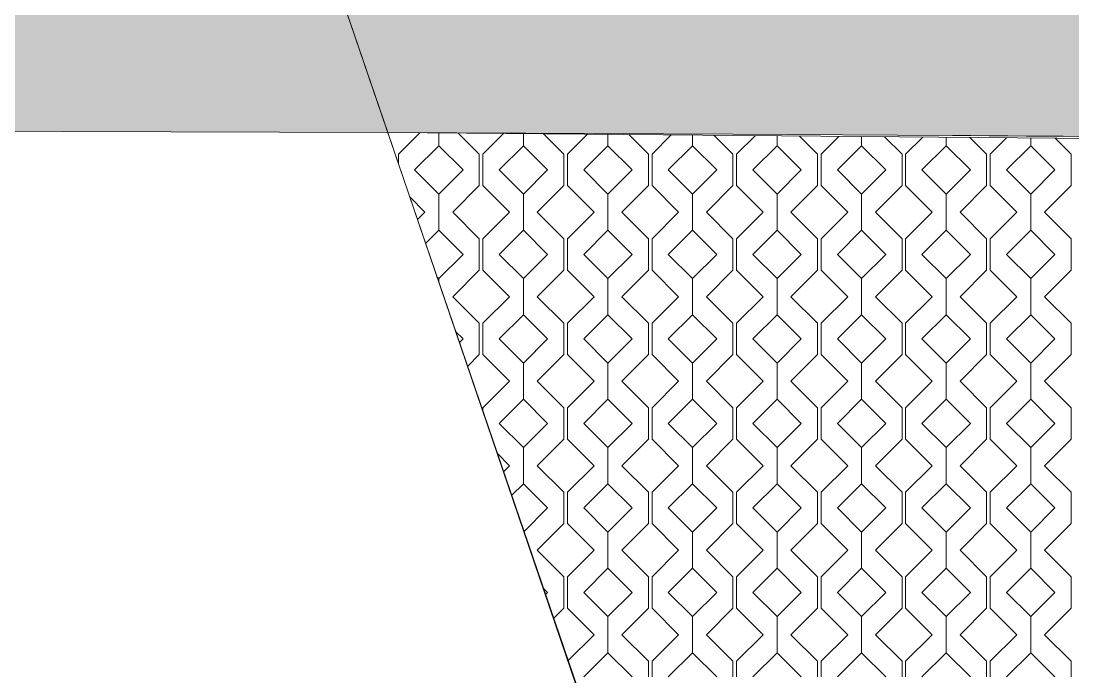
# Model space of a CAD drawing. Header units: millimetres. Extents: x -20794 to 71174, y -103753 to 30644.
# Drawn here: x -12647 to -8500, y 17333 to 19920 of the extents above; entities that cross this region are included whole.
import ezdxf

# ---------------------------------------------------------------- set-up
doc = ezdxf.new("R2010")
doc.units = ezdxf.units.MM
doc.header["$MEASUREMENT"] = 0
doc.layers.add('Местность - Рельеф', color=7, linetype='Continuous')
doc.layers.add('Местность - Рельеф_Ном._пера__1', color=7, linetype='Continuous', lineweight=13)
doc.layers.add('Местность - Рельеф_Ном._пера__101', color=252, linetype='Continuous', lineweight=5)
doc.layers.add('Местность - Рельеф_Ном._пера__102', color=7, linetype='Continuous', lineweight=5, true_color=0xcccccc)

# ---------------------------------------------------------------- blocks, each defined once
blk = doc.blocks.new('*X1')
at = {"layer": 'Местность - Рельеф_Ном._пера__102', "color": 254, "linetype": 'Continuous', "lineweight": 5, "true_color": 0xcccccc}
for p, q in [((-11159.558, 19395.0585), (-11075.078077, 19479.538825)), ((-10999.989, 19428.7436), (-10999.989, 19478.893529)), ((-10999.988835, 19478.893528), (-10999.988835, 19428.7436)), ((-10923.59823, 19478.237047), (-10840.42, 19395.0585)), ((-10826.225, 19395.0585), (-10744.585233, 19476.698656)), ((-10666.656, 19428.7436), (-10666.656, 19476.028953)), ((-10666.655835, 19476.028951), (-10666.655835, 19428.7436)), ((-10587.375833, 19475.34764), (-10507.087, 19395.0585)), ((-10492.892, 19395.0585), (-10414.092389, 19473.858487)), ((-10333.323, 19428.7436), (-10333.323, 19473.164376)), ((-10333.322835, 19473.164374), (-10333.322835, 19428.7436)), ((-10251.153437, 19472.458232), (-10173.754, 19395.0585)), ((-10159.559, 19395.0585), (-10083.599544, 19471.018318)), ((-9999.99, 19428.7436), (-9999.99, 19470.299799)), ((-9999.989835, 19470.299798), (-9999.989835, 19428.7436)), ((-9914.931041, 19469.568825), (-9840.421, 19395.0585)), ((-9826.226, 19395.0585), (-9753.1067, 19468.178149)), ((-9666.657, 19428.7436), (-9666.657, 19467.435222)), ((-9666.656835, 19467.435221), (-9666.656835, 19428.7436)), ((-9578.708644, 19466.679417), (-9507.088, 19395.0585)), ((-9492.893, 19395.0585), (-9422.613856, 19465.337979)), ((-9333.324, 19428.7436), (-9333.324, 19464.570646)), ((-9333.323835, 19464.570644), (-9333.323835, 19428.7436)), ((-9242.486248, 19463.79001), (-9173.755, 19395.0585)), ((-9159.56, 19395.0585), (-9092.121011, 19462.49781)), ((-8999.991, 19428.7436), (-8999.991, 19461.706069)), ((-8999.990835, 19461.706067), (-8999.990835, 19428.7436)), ((-8906.263851, 19460.900602), (-8840.422, 19395.0585)), ((-8826.227, 19395.0585), (-8761.628167, 19459.657641)), ((-8666.658, 19428.7436), (-8666.658, 19458.841492)), ((-8666.657835, 19458.841491), (-8666.657835, 19428.7436)), ((-8570.041455, 19458.011195), (-8507.089, 19395.0585)), ((-11095.418, 19333.314165), (-10999.989, 19428.7438)), ((-10999.988835, 19428.7436), (-10904.5592, 19333.314)), ((-10762.085, 19333.314165), (-10666.656, 19428.7438)), ((-10666.655835, 19428.7436), (-10571.2262, 19333.314)), ((-10428.752, 19333.314165), (-10333.323, 19428.7438)), ((-10333.322835, 19428.7436), (-10237.8932, 19333.314)), ((-10095.419, 19333.314165), (-9999.99, 19428.7438)), ((-9999.989835, 19428.7436), (-9904.5602, 19333.314)), ((-9762.086, 19333.314165), (-9666.657, 19428.7438)), ((-9666.656835, 19428.7436), (-9571.2272, 19333.314)), ((-9428.753, 19333.314165), (-9333.324, 19428.7438)), ((-9333.323835, 19428.7436), (-9237.8942, 19333.314)), ((-9095.42, 19333.314165), (-8999.991, 19428.7438)), ((-8999.990835, 19428.7436), (-8904.5612, 19333.314)), ((-8762.087, 19333.314165), (-8666.658, 19428.7438)), ((-8666.657835, 19428.7436), (-8571.2282, 19333.314)), ((-11159.558, 19395.0585), (-11159.558, 19358.627101)), ((-10840.42, 19395.0585), (-10840.42, 19333.314)), ((-10826.225, 19395.0585), (-10826.225, 19333.314)), ((-10507.087, 19395.0585), (-10507.087, 19333.314)), ((-10492.892, 19395.0585), (-10492.892, 19333.314)), ((-10173.754, 19395.0585), (-10173.754, 19333.314)), ((-10159.559, 19395.0585), (-10159.559, 19333.314)), ((-9840.421, 19395.0585), (-9840.421, 19333.314)), ((-9826.226, 19395.0585), (-9826.226, 19333.314)), ((-9507.088, 19395.0585), (-9507.088, 19333.314)), ((-9492.893, 19395.0585), (-9492.893, 19333.314)), ((-9173.755, 19395.0585), (-9173.755, 19333.314)), ((-9159.56, 19395.0585), (-9159.56, 19333.314)), ((-8840.422, 19395.0585), (-8840.422, 19333.314)), ((-8826.227, 19395.0585), (-8826.227, 19333.314)), ((-8507.089, 19395.0585), (-8507.089, 19333.314)), ((-10999.989, 19237.885), (-11095.418, 19333.314)), ((-10904.5594, 19333.314), (-10999.989, 19237.885)), ((-10840.42, 19333.314), (-10840.42, 19271.57)), ((-10826.225, 19333.314), (-10826.225, 19271.57)), ((-10666.656, 19237.885), (-10762.085, 19333.314)), ((-10571.2264, 19333.314), (-10666.656, 19237.885)), ((-10507.087, 19333.314), (-10507.087, 19271.57)), ((-10492.892, 19333.314), (-10492.892, 19271.57)), ((-10333.323, 19237.885), (-10428.752, 19333.314)), ((-10237.8934, 19333.314), (-10333.323, 19237.885)), ((-10173.754, 19333.314), (-10173.754, 19271.57)), ((-10159.559, 19333.314), (-10159.559, 19271.57)), ((-9999.99, 19237.885), (-10095.419, 19333.314)), ((-9904.5604, 19333.314), (-9999.99, 19237.885)), ((-9840.421, 19333.314), (-9840.421, 19271.57)), ((-9826.226, 19333.314), (-9826.226, 19271.57)), ((-9666.657, 19237.885), (-9762.086, 19333.314)), ((-9571.2274, 19333.314), (-9666.657, 19237.885)), ((-9507.088, 19333.314), (-9507.088, 19271.57)), ((-9492.893, 19333.314), (-9492.893, 19271.57)), ((-9333.324, 19237.885), (-9428.753, 19333.314)), ((-9237.8944, 19333.314), (-9333.324, 19237.885)), ((-9173.755, 19333.314), (-9173.755, 19271.57)), ((-9159.56, 19333.314), (-9159.56, 19271.57)), ((-8999.991, 19237.885), (-9095.42, 19333.314)), ((-8904.5614, 19333.314), (-8999.991, 19237.885)), ((-8840.422, 19333.314), (-8840.422, 19271.57)), ((-8826.227, 19333.314), (-8826.227, 19271.57)), ((-8666.658, 19237.885), (-8762.087, 19333.314)), ((-8571.2284, 19333.314), (-8666.658, 19237.885)), ((-8507.089, 19333.314), (-8507.089, 19271.57)), ((-10840.42, 19271.57), (-10945.3421, 19166.648)), ((-10721.303, 19166.648), (-10826.225, 19271.57)), ((-10507.087, 19271.57), (-10612.0091, 19166.648)), ((-10387.97, 19166.648), (-10492.892, 19271.57)), ((-10173.754, 19271.57), (-10278.6761, 19166.648)), ((-10054.637, 19166.648), (-10159.559, 19271.57)), ((-9840.421, 19271.57), (-9945.3431, 19166.648)), ((-9721.304, 19166.648), (-9826.226, 19271.57)), ((-9507.088, 19271.57), (-9612.0101, 19166.648)), ((-9387.971, 19166.648), (-9492.893, 19271.57)), ((-9173.755, 19271.57), (-9278.6771, 19166.648)), ((-9054.638, 19166.648), (-9159.56, 19271.57)), ((-8840.422, 19271.57), (-8945.3441, 19166.648)), ((-8721.305, 19166.648), (-8826.227, 19271.57)), ((-8507.089, 19271.57), (-8612.0111, 19166.648)), ((-11054.636, 19166.648), (-11114.609287, 19226.621287)), ((-10999.989, 19095.4106), (-10999.989, 19237.885)), ((-10999.988835, 19237.885), (-10999.988835, 19095.4106)), ((-10666.656, 19095.4106), (-10666.656, 19237.885)), ((-10666.655835, 19237.885), (-10666.655835, 19095.4106)), ((-10333.323, 19095.4106), (-10333.323, 19237.885)), ((-10333.322835, 19237.885), (-10333.322835, 19095.4106)), ((-9999.99, 19095.4106), (-9999.99, 19237.885)), ((-9999.989835, 19237.885), (-9999.989835, 19095.4106)), ((-9666.657, 19095.4106), (-9666.657, 19237.885)), ((-9666.656835, 19237.885), (-9666.656835, 19095.4106)), ((-9333.324, 19095.4106), (-9333.324, 19237.885)), ((-9333.323835, 19237.885), (-9333.323835, 19095.4106)), ((-8999.991, 19095.4106), (-8999.991, 19237.885)), ((-8999.990835, 19237.885), (-8999.990835, 19095.4106)), ((-8666.658, 19095.4106), (-8666.658, 19237.885)), ((-8666.657835, 19237.885), (-8666.657835, 19095.4106)), ((-11084.141287, 19137.142572), (-11054.636, 19166.648)), ((-10945.3421, 19166.648), (-10840.42, 19061.7255)), ((-10826.225, 19061.7255), (-10721.303, 19166.648)), ((-10612.0091, 19166.648), (-10507.087, 19061.7255)), ((-10492.892, 19061.7255), (-10387.97, 19166.648)), ((-10278.6761, 19166.648), (-10173.754, 19061.7255)), ((-10159.559, 19061.7255), (-10054.637, 19166.648)), ((-9945.3431, 19166.648), (-9840.421, 19061.7255)), ((-9826.226, 19061.7255), (-9721.304, 19166.648)), ((-9612.0101, 19166.648), (-9507.088, 19061.7255)), ((-9492.893, 19061.7255), (-9387.971, 19166.648)), ((-9278.6771, 19166.648), (-9173.755, 19061.7255)), ((-9159.56, 19061.7255), (-9054.638, 19166.648)), ((-8945.3441, 19166.648), (-8840.422, 19061.7255)), ((-8826.227, 19061.7255), (-8721.305, 19166.648)), ((-8612.0111, 19166.648), (-8507.089, 19061.7255)), ((-11052.165038, 19043.234415), (-10999.989, 19095.4108)), ((-10999.988835, 19095.4106), (-10904.5592, 18999.981)), ((-10762.085, 18999.981165), (-10666.656, 19095.4108)), ((-10666.655835, 19095.4106), (-10571.2262, 18999.981)), ((-10428.752, 18999.981165), (-10333.323, 19095.4108)), ((-10333.322835, 19095.4106), (-10237.8932, 18999.981)), ((-10095.419, 18999.981165), (-9999.99, 19095.4108)), ((-9999.989835, 19095.4106), (-9904.5602, 18999.981)), ((-9762.086, 18999.981165), (-9666.657, 19095.4108)), ((-9666.656835, 19095.4106), (-9571.2272, 18999.981)), ((-9428.753, 18999.981165), (-9333.324, 19095.4108)), ((-9333.323835, 19095.4106), (-9237.8942, 18999.981)), ((-9095.42, 18999.981165), (-8999.991, 19095.4108)), ((-8999.990835, 19095.4106), (-8904.5612, 18999.981)), ((-8762.087, 18999.981165), (-8666.658, 19095.4108)), ((-8666.657835, 19095.4106), (-8571.2282, 18999.981)), ((-10840.42, 19061.7255), (-10840.42, 18999.981)), ((-10826.225, 19061.7255), (-10826.225, 18999.981)), ((-10507.087, 19061.7255), (-10507.087, 18999.981)), ((-10492.892, 19061.7255), (-10492.892, 18999.981)), ((-10173.754, 19061.7255), (-10173.754, 18999.981)), ((-10159.559, 19061.7255), (-10159.559, 18999.981)), ((-9840.421, 19061.7255), (-9840.421, 18999.981)), ((-9826.226, 19061.7255), (-9826.226, 18999.981)), ((-9507.088, 19061.7255), (-9507.088, 18999.981)), ((-9492.893, 19061.7255), (-9492.893, 18999.981)), ((-9173.755, 19061.7255), (-9173.755, 18999.981)), ((-9159.56, 19061.7255), (-9159.56, 18999.981)), ((-8840.422, 19061.7255), (-8840.422, 18999.981)), ((-8826.227, 19061.7255), (-8826.227, 18999.981)), ((-8507.089, 19061.7255), (-8507.089, 18999.981)), ((-10904.5594, 18999.981), (-10999.989, 18904.552)), ((-10840.42, 18999.981), (-10840.42, 18938.237)), ((-10826.225, 18999.981), (-10826.225, 18938.237)), ((-10666.656, 18904.552), (-10762.085, 18999.981)), ((-10571.2264, 18999.981), (-10666.656, 18904.552)), ((-10507.087, 18999.981), (-10507.087, 18938.237)), ((-10492.892, 18999.981), (-10492.892, 18938.237)), ((-10333.323, 18904.552), (-10428.752, 18999.981)), ((-10237.8934, 18999.981), (-10333.323, 18904.552)), ((-10173.754, 18999.981), (-10173.754, 18938.237)), ((-10159.559, 18999.981), (-10159.559, 18938.237)), ((-9999.99, 18904.552), (-10095.419, 18999.981)), ((-9904.5604, 18999.981), (-9999.99, 18904.552)), ((-9840.421, 18999.981), (-9840.421, 18938.237)), ((-9826.226, 18999.981), (-9826.226, 18938.237)), ((-9666.657, 18904.552), (-9762.086, 18999.981)), ((-9571.2274, 18999.981), (-9666.657, 18904.552)), ((-9507.088, 18999.981), (-9507.088, 18938.237)), ((-9492.893, 18999.981), (-9492.893, 18938.237)), ((-9333.324, 18904.552), (-9428.753, 18999.981)), ((-9237.8944, 18999.981), (-9333.324, 18904.552)), ((-9173.755, 18999.981), (-9173.755, 18938.237)), ((-9159.56, 18999.981), (-9159.56, 18938.237)), ((-8999.991, 18904.552), (-9095.42, 18999.981)), ((-8904.5614, 18999.981), (-8999.991, 18904.552)), ((-8840.422, 18999.981), (-8840.422, 18938.237)), ((-8826.227, 18999.981), (-8826.227, 18938.237)), ((-8666.658, 18904.552), (-8762.087, 18999.981)), ((-8571.2284, 18999.981), (-8666.658, 18904.552)), ((-8507.089, 18999.981), (-8507.089, 18938.237)), ((-10999.989, 18904.552), (-11007.50067, 18912.06367)), ((-10840.42, 18938.237), (-10945.3421, 18833.315)), ((-10721.303, 18833.315), (-10826.225, 18938.237)), ((-10507.087, 18938.237), (-10612.0091, 18833.315)), ((-10387.97, 18833.315), (-10492.892, 18938.237)), ((-10173.754, 18938.237), (-10278.6761, 18833.315)), ((-10054.637, 18833.315), (-10159.559, 18938.237)), ((-9840.421, 18938.237), (-9945.3431, 18833.315)), ((-9721.304, 18833.315), (-9826.226, 18938.237)), ((-9507.088, 18938.237), (-9612.0101, 18833.315)), ((-9387.971, 18833.315), (-9492.893, 18938.237)), ((-9173.755, 18938.237), (-9278.6771, 18833.315)), ((-9054.638, 18833.315), (-9159.56, 18938.237)), ((-8840.422, 18938.237), (-8945.3441, 18833.315)), ((-8721.305, 18833.315), (-8826.227, 18938.237)), ((-8507.089, 18938.237), (-8612.0111, 18833.315)), ((-10999.989, 18890.003325), (-10999.989, 18904.552)), ((-10999.988835, 18904.552), (-10999.988835, 18890.002841)), ((-10666.656, 18762.0776), (-10666.656, 18904.552)), ((-10666.655835, 18904.552), (-10666.655835, 18762.0776)), ((-10333.323, 18762.0776), (-10333.323, 18904.552)), ((-10333.322835, 18904.552), (-10333.322835, 18762.0776)), ((-9999.99, 18762.0776), (-9999.99, 18904.552)), ((-9999.989835, 18904.552), (-9999.989835, 18762.0776)), ((-9666.657, 18762.0776), (-9666.657, 18904.552)), ((-9666.656835, 18904.552), (-9666.656835, 18762.0776)), ((-9333.324, 18762.0776), (-9333.324, 18904.552)), ((-9333.323835, 18904.552), (-9333.323835, 18762.0776)), ((-8999.991, 18762.0776), (-8999.991, 18904.552)), ((-8999.990835, 18904.552), (-8999.990835, 18762.0776)), ((-8666.658, 18762.0776), (-8666.658, 18904.552)), ((-8666.657835, 18904.552), (-8666.657835, 18762.0776)), ((-10945.3421, 18833.315), (-10840.42, 18728.3925)), ((-10826.225, 18728.3925), (-10721.303, 18833.315)), ((-10612.0091, 18833.315), (-10507.087, 18728.3925)), ((-10492.892, 18728.3925), (-10387.97, 18833.315)), ((-10278.6761, 18833.315), (-10173.754, 18728.3925)), ((-10159.559, 18728.3925), (-10054.637, 18833.315)), ((-9945.3431, 18833.315), (-9840.421, 18728.3925)), ((-9826.226, 18728.3925), (-9721.304, 18833.315)), ((-9612.0101, 18833.315), (-9507.088, 18728.3925)), ((-9492.893, 18728.3925), (-9387.971, 18833.315)), ((-9278.6771, 18833.315), (-9173.755, 18728.3925)), ((-9159.56, 18728.3925), (-9054.638, 18833.315)), ((-8945.3441, 18833.315), (-8840.422, 18728.3925)), ((-8826.227, 18728.3925), (-8721.305, 18833.315)), ((-8612.0111, 18833.315), (-8507.089, 18728.3925)), ((-10762.085, 18666.648165), (-10666.656, 18762.0778)), ((-10666.655835, 18762.0776), (-10571.2262, 18666.648)), ((-10428.752, 18666.648165), (-10333.323, 18762.0778)), ((-10333.322835, 18762.0776), (-10237.8932, 18666.648)), ((-10095.419, 18666.648165), (-9999.99, 18762.0778)), ((-9999.989835, 18762.0776), (-9904.5602, 18666.648)), ((-9762.086, 18666.648165), (-9666.657, 18762.0778)), ((-9666.656835, 18762.0776), (-9571.2272, 18666.648)), ((-9428.753, 18666.648165), (-9333.324, 18762.0778)), ((-9333.323835, 18762.0776), (-9237.8942, 18666.648)), ((-9095.42, 18666.648165), (-8999.991, 18762.0778)), ((-8999.990835, 18762.0776), (-8904.5612, 18666.648)), ((-8762.087, 18666.648165), (-8666.658, 18762.0778)), ((-8666.657835, 18762.0776), (-8571.2282, 18666.648)), ((-10840.42, 18728.3925), (-10840.42, 18666.648)), ((-10826.225, 18728.3925), (-10826.225, 18666.648)), ((-10507.087, 18728.3925), (-10507.087, 18666.648)), ((-10492.892, 18728.3925), (-10492.892, 18666.648)), ((-10173.754, 18728.3925), (-10173.754, 18666.648)), ((-10159.559, 18728.3925), (-10159.559, 18666.648)), ((-9840.421, 18728.3925), (-9840.421, 18666.648)), ((-9826.226, 18728.3925), (-9826.226, 18666.648)), ((-9507.088, 18728.3925), (-9507.088, 18666.648)), ((-9492.893, 18728.3925), (-9492.893, 18666.648)), ((-9173.755, 18728.3925), (-9173.755, 18666.648)), ((-9159.56, 18728.3925), (-9159.56, 18666.648)), ((-8840.422, 18728.3925), (-8840.422, 18666.648)), ((-8826.227, 18728.3925), (-8826.227, 18666.648)), ((-8507.089, 18728.3925), (-8507.089, 18666.648)), ((-10933.939382, 18696.028171), (-10904.5592, 18666.648)), ((-10904.5594, 18666.648), (-10919.013575, 18652.193916)), ((-10840.42, 18666.648), (-10840.42, 18604.904)), ((-10826.225, 18666.648), (-10826.225, 18604.904)), ((-10666.656, 18571.219), (-10762.085, 18666.648)), ((-10571.2264, 18666.648), (-10666.656, 18571.219)), ((-10507.087, 18666.648), (-10507.087, 18604.904)), ((-10492.892, 18666.648), (-10492.892, 18604.904)), ((-10333.323, 18571.219), (-10428.752, 18666.648)), ((-10237.8934, 18666.648), (-10333.323, 18571.219)), ((-10173.754, 18666.648), (-10173.754, 18604.904)), ((-10159.559, 18666.648), (-10159.559, 18604.904)), ((-9999.99, 18571.219), (-10095.419, 18666.648)), ((-9904.5604, 18666.648), (-9999.99, 18571.219)), ((-9840.421, 18666.648), (-9840.421, 18604.904)), ((-9826.226, 18666.648), (-9826.226, 18604.904)), ((-9666.657, 18571.219), (-9762.086, 18666.648)), ((-9571.2274, 18666.648), (-9666.657, 18571.219)), ((-9507.088, 18666.648), (-9507.088, 18604.904)), ((-9492.893, 18666.648), (-9492.893, 18604.904)), ((-9333.324, 18571.219), (-9428.753, 18666.648)), ((-9237.8944, 18666.648), (-9333.324, 18571.219)), ((-9173.755, 18666.648), (-9173.755, 18604.904)), ((-9159.56, 18666.648), (-9159.56, 18604.904)), ((-8999.991, 18571.219), (-9095.42, 18666.648)), ((-8904.5614, 18666.648), (-8999.991, 18571.219)), ((-8840.422, 18666.648), (-8840.422, 18604.904)), ((-8826.227, 18666.648), (-8826.227, 18604.904)), ((-8666.658, 18571.219), (-8762.087, 18666.648)), ((-8571.2284, 18666.648), (-8666.658, 18571.219)), ((-8507.089, 18666.648), (-8507.089, 18604.904)), ((-10840.42, 18604.904), (-10887.037569, 18558.286475)), ((-10721.303, 18499.982), (-10826.225, 18604.904)), ((-10507.087, 18604.904), (-10612.0091, 18499.982)), ((-10387.97, 18499.982), (-10492.892, 18604.904)), ((-10173.754, 18604.904), (-10278.6761, 18499.982)), ((-10054.637, 18499.982), (-10159.559, 18604.904)), ((-9840.421, 18604.904), (-9945.3431, 18499.982)), ((-9721.304, 18499.982), (-9826.226, 18604.904)), ((-9507.088, 18604.904), (-9612.0101, 18499.982)), ((-9387.971, 18499.982), (-9492.893, 18604.904)), ((-9173.755, 18604.904), (-9278.6771, 18499.982)), ((-9054.638, 18499.982), (-9159.56, 18604.904)), ((-8840.422, 18604.904), (-8945.3441, 18499.982)), ((-8721.305, 18499.982), (-8826.227, 18604.904)), ((-8507.089, 18604.904), (-8612.0111, 18499.982)), ((-10666.656, 18428.7446), (-10666.656, 18571.219)), ((-10666.655835, 18571.219), (-10666.655835, 18428.7446)), ((-10333.323, 18428.7446), (-10333.323, 18571.219)), ((-10333.322835, 18571.219), (-10333.322835, 18428.7446)), ((-9999.99, 18428.7446), (-9999.99, 18571.219)), ((-9999.989835, 18571.219), (-9999.989835, 18428.7446)), ((-9666.657, 18428.7446), (-9666.657, 18571.219)), ((-9666.656835, 18571.219), (-9666.656835, 18428.7446)), ((-9333.324, 18428.7446), (-9333.324, 18571.219)), ((-9333.323835, 18571.219), (-9333.323835, 18428.7446)), ((-8999.991, 18428.7446), (-8999.991, 18571.219)), ((-8999.990835, 18571.219), (-8999.990835, 18428.7446)), ((-8666.658, 18428.7446), (-8666.658, 18571.219)), ((-8666.657835, 18571.219), (-8666.657835, 18428.7446)), ((-10826.225, 18395.0595), (-10721.303, 18499.982)), ((-10612.0091, 18499.982), (-10507.087, 18395.0595)), ((-10492.892, 18395.0595), (-10387.97, 18499.982)), ((-10278.6761, 18499.982), (-10173.754, 18395.0595)), ((-10159.559, 18395.0595), (-10054.637, 18499.982)), ((-9945.3431, 18499.982), (-9840.421, 18395.0595)), ((-9826.226, 18395.0595), (-9721.304, 18499.982)), ((-9612.0101, 18499.982), (-9507.088, 18395.0595)), ((-9492.893, 18395.0595), (-9387.971, 18499.982)), ((-9278.6771, 18499.982), (-9173.755, 18395.0595)), ((-9159.56, 18395.0595), (-9054.638, 18499.982)), ((-8945.3441, 18499.982), (-8840.422, 18395.0595)), ((-8826.227, 18395.0595), (-8721.305, 18499.982)), ((-8612.0111, 18499.982), (-8507.089, 18395.0595)), ((-10762.085, 18333.315165), (-10666.656, 18428.7448)), ((-10666.655835, 18428.7446), (-10571.2262, 18333.315)), ((-10428.752, 18333.315165), (-10333.323, 18428.7448)), ((-10333.322835, 18428.7446), (-10237.8932, 18333.315)), ((-10095.419, 18333.315165), (-9999.99, 18428.7448)), ((-9999.989835, 18428.7446), (-9904.5602, 18333.315)), ((-9762.086, 18333.315165), (-9666.657, 18428.7448)), ((-9666.656835, 18428.7446), (-9571.2272, 18333.315)), ((-9428.753, 18333.315165), (-9333.324, 18428.7448)), ((-9333.323835, 18428.7446), (-9237.8942, 18333.315)), ((-9095.42, 18333.315165), (-8999.991, 18428.7448)), ((-8999.990835, 18428.7446), (-8904.5612, 18333.315)), ((-8762.087, 18333.315165), (-8666.658, 18428.7448)), ((-8666.657835, 18428.7446), (-8571.2282, 18333.315)), ((-10826.225, 18395.0595), (-10826.225, 18379.691536)), ((-10507.087, 18395.0595), (-10507.087, 18333.315)), ((-10492.892, 18395.0595), (-10492.892, 18333.315)), ((-10173.754, 18395.0595), (-10173.754, 18333.315)), ((-10159.559, 18395.0595), (-10159.559, 18333.315)), ((-9840.421, 18395.0595), (-9840.421, 18333.315)), ((-9826.226, 18395.0595), (-9826.226, 18333.315)), ((-9507.088, 18395.0595), (-9507.088, 18333.315)), ((-9492.893, 18395.0595), (-9492.893, 18333.315)), ((-9173.755, 18395.0595), (-9173.755, 18333.315)), ((-9159.56, 18395.0595), (-9159.56, 18333.315)), ((-8840.422, 18395.0595), (-8840.422, 18333.315)), ((-8826.227, 18395.0595), (-8826.227, 18333.315)), ((-8507.089, 18395.0595), (-8507.089, 18333.315)), ((-10666.656, 18237.886), (-10762.085, 18333.315)), ((-10571.2264, 18333.315), (-10666.656, 18237.886)), ((-10507.087, 18333.315), (-10507.087, 18271.571)), ((-10492.892, 18333.315), (-10492.892, 18271.571)), ((-10333.323, 18237.886), (-10428.752, 18333.315)), ((-10237.8934, 18333.315), (-10333.323, 18237.886)), ((-10173.754, 18333.315), (-10173.754, 18271.571)), ((-10159.559, 18333.315), (-10159.559, 18271.571)), ((-9999.99, 18237.886), (-10095.419, 18333.315)), ((-9904.5604, 18333.315), (-9999.99, 18237.886)), ((-9840.421, 18333.315), (-9840.421, 18271.571)), ((-9826.226, 18333.315), (-9826.226, 18271.571)), ((-9666.657, 18237.886), (-9762.086, 18333.315)), ((-9571.2274, 18333.315), (-9666.657, 18237.886)), ((-9507.088, 18333.315), (-9507.088, 18271.571)), ((-9492.893, 18333.315), (-9492.893, 18271.571)), ((-9333.324, 18237.886), (-9428.753, 18333.315)), ((-9237.8944, 18333.315), (-9333.324, 18237.886)), ((-9173.755, 18333.315), (-9173.755, 18271.571)), ((-9159.56, 18333.315), (-9159.56, 18271.571)), ((-8999.991, 18237.886), (-9095.42, 18333.315)), ((-8904.5614, 18333.315), (-8999.991, 18237.886)), ((-8840.422, 18333.315), (-8840.422, 18271.571)), ((-8826.227, 18333.315), (-8826.227, 18271.571)), ((-8666.658, 18237.886), (-8762.087, 18333.315)), ((-8571.2284, 18333.315), (-8666.658, 18237.886)), ((-8507.089, 18333.315), (-8507.089, 18271.571)), ((-10507.087, 18271.571), (-10612.0091, 18166.649)), ((-10387.97, 18166.649), (-10492.892, 18271.571)), ((-10173.754, 18271.571), (-10278.6761, 18166.649)), ((-10054.637, 18166.649), (-10159.559, 18271.571)), ((-9840.421, 18271.571), (-9945.3431, 18166.649)), ((-9721.304, 18166.649), (-9826.226, 18271.571)), ((-9507.088, 18271.571), (-9612.0101, 18166.649)), ((-9387.971, 18166.649), (-9492.893, 18271.571)), ((-9173.755, 18271.571), (-9278.6771, 18166.649)), ((-9054.638, 18166.649), (-9159.56, 18271.571)), ((-8840.422, 18271.571), (-8945.3441, 18166.649)), ((-8721.305, 18166.649), (-8826.227, 18271.571)), ((-8507.089, 18271.571), (-8612.0111, 18166.649)), ((-10721.303, 18166.649), (-10770.400961, 18215.746961)), ((-10666.656, 18095.4116), (-10666.656, 18237.886)), ((-10666.655835, 18237.886), (-10666.655835, 18095.4116)), ((-10333.323, 18095.4116), (-10333.323, 18237.886)), ((-10333.322835, 18237.886), (-10333.322835, 18095.4116)), ((-9999.99, 18095.4116), (-9999.99, 18237.886)), ((-9999.989835, 18237.886), (-9999.989835, 18095.4116)), ((-9666.657, 18095.4116), (-9666.657, 18237.886)), ((-9666.656835, 18237.886), (-9666.656835, 18095.4116)), ((-9333.324, 18095.4116), (-9333.324, 18237.886)), ((-9333.323835, 18237.886), (-9333.323835, 18095.4116)), ((-8999.991, 18095.4116), (-8999.991, 18237.886)), ((-8999.990835, 18237.886), (-8999.990835, 18095.4116)), ((-8666.658, 18095.4116), (-8666.658, 18237.886)), ((-8666.657835, 18237.886), (-8666.657835, 18095.4116)), ((-10745.457912, 18142.493973), (-10721.303, 18166.649)), ((-10612.0091, 18166.649), (-10507.087, 18061.7265)), ((-10492.892, 18061.7265), (-10387.97, 18166.649)), ((-10278.6761, 18166.649), (-10173.754, 18061.7265)), ((-10159.559, 18061.7265), (-10054.637, 18166.649)), ((-9945.3431, 18166.649), (-9840.421, 18061.7265)), ((-9826.226, 18061.7265), (-9721.304, 18166.649)), ((-9612.0101, 18166.649), (-9507.088, 18061.7265)), ((-9492.893, 18061.7265), (-9387.971, 18166.649)), ((-9278.6771, 18166.649), (-9173.755, 18061.7265)), ((-9159.56, 18061.7265), (-9054.638, 18166.649)), ((-8945.3441, 18166.649), (-8840.422, 18061.7265)), ((-8826.227, 18061.7265), (-8721.305, 18166.649)), ((-8612.0111, 18166.649), (-8507.089, 18061.7265)), ((-10713.481665, 18048.585824), (-10666.656, 18095.4118)), ((-10666.655835, 18095.4116), (-10571.2262, 17999.982)), ((-10428.752, 17999.982165), (-10333.323, 18095.4118)), ((-10333.322835, 18095.4116), (-10237.8932, 17999.982)), ((-10095.419, 17999.982165), (-9999.99, 18095.4118)), ((-9999.989835, 18095.4116), (-9904.5602, 17999.982)), ((-9762.086, 17999.982165), (-9666.657, 18095.4118)), ((-9666.656835, 18095.4116), (-9571.2272, 17999.982)), ((-9428.753, 17999.982165), (-9333.324, 18095.4118)), ((-9333.323835, 18095.4116), (-9237.8942, 17999.982)), ((-9095.42, 17999.982165), (-8999.991, 18095.4118)), ((-8999.990835, 18095.4116), (-8904.5612, 17999.982)), ((-8762.087, 17999.982165), (-8666.658, 18095.4118)), ((-8666.657835, 18095.4116), (-8571.2282, 17999.982)), ((-10507.087, 18061.7265), (-10507.087, 17999.982)), ((-10492.892, 18061.7265), (-10492.892, 17999.982)), ((-10173.754, 18061.7265), (-10173.754, 17999.982)), ((-10159.559, 18061.7265), (-10159.559, 17999.982)), ((-9840.421, 18061.7265), (-9840.421, 17999.982)), ((-9826.226, 18061.7265), (-9826.226, 17999.982)), ((-9507.088, 18061.7265), (-9507.088, 17999.982)), ((-9492.893, 18061.7265), (-9492.893, 17999.982)), ((-9173.755, 18061.7265), (-9173.755, 17999.982)), ((-9159.56, 18061.7265), (-9159.56, 17999.982)), ((-8840.422, 18061.7265), (-8840.422, 17999.982)), ((-8826.227, 18061.7265), (-8826.227, 17999.982)), ((-8507.089, 18061.7265), (-8507.089, 17999.982)), ((-10571.2264, 17999.982), (-10665.001165, 17906.207825)), ((-10507.087, 17999.982), (-10507.087, 17938.238)), ((-10492.892, 17999.982), (-10492.892, 17938.238)), ((-10333.323, 17904.553), (-10428.752, 17999.982)), ((-10237.8934, 17999.982), (-10333.323, 17904.553)), ((-10173.754, 17999.982), (-10173.754, 17938.238)), ((-10159.559, 17999.982), (-10159.559, 17938.238)), ((-9999.99, 17904.553), (-10095.419, 17999.982)), ((-9904.5604, 17999.982), (-9999.99, 17904.553)), ((-9840.421, 17999.982), (-9840.421, 17938.238)), ((-9826.226, 17999.982), (-9826.226, 17938.238)), ((-9666.657, 17904.553), (-9762.086, 17999.982)), ((-9571.2274, 17999.982), (-9666.657, 17904.553)), ((-9507.088, 17999.982), (-9507.088, 17938.238)), ((-9492.893, 17999.982), (-9492.893, 17938.238)), ((-9333.324, 17904.553), (-9428.753, 17999.982)), ((-9237.8944, 17999.982), (-9333.324, 17904.553)), ((-9173.755, 17999.982), (-9173.755, 17938.238)), ((-9159.56, 17999.982), (-9159.56, 17938.238)), ((-8999.991, 17904.553), (-9095.42, 17999.982)), ((-8904.5614, 17999.982), (-8999.991, 17904.553)), ((-8840.422, 17999.982), (-8840.422, 17938.238)), ((-8826.227, 17999.982), (-8826.227, 17938.238)), ((-8666.658, 17904.553), (-8762.087, 17999.982)), ((-8571.2284, 17999.982), (-8666.658, 17904.553)), ((-8507.089, 17999.982), (-8507.089, 17938.238)), ((-10507.087, 17938.238), (-10612.0091, 17833.316)), ((-10387.97, 17833.316), (-10492.892, 17938.238)), ((-10173.754, 17938.238), (-10278.6761, 17833.316)), ((-10054.637, 17833.316), (-10159.559, 17938.238)), ((-9840.421, 17938.238), (-9945.3431, 17833.316)), ((-9721.304, 17833.316), (-9826.226, 17938.238)), ((-9507.088, 17938.238), (-9612.0101, 17833.316)), ((-9387.971, 17833.316), (-9492.893, 17938.238)), ((-9173.755, 17938.238), (-9278.6771, 17833.316)), ((-9054.638, 17833.316), (-9159.56, 17938.238)), ((-8840.422, 17938.238), (-8945.3441, 17833.316)), ((-8721.305, 17833.316), (-8826.227, 17938.238)), ((-8507.089, 17938.238), (-8612.0111, 17833.316)), ((-10333.323, 17762.0786), (-10333.323, 17904.553)), ((-10333.322835, 17904.553), (-10333.322835, 17762.0786)), ((-9999.99, 17762.0786), (-9999.99, 17904.553)), ((-9999.989835, 17904.553), (-9999.989835, 17762.0786)), ((-9666.657, 17762.0786), (-9666.657, 17904.553)), ((-9666.656835, 17904.553), (-9666.656835, 17762.0786)), ((-9333.324, 17762.0786), (-9333.324, 17904.553)), ((-9333.323835, 17904.553), (-9333.323835, 17762.0786)), ((-8999.991, 17762.0786), (-8999.991, 17904.553)), ((-8999.990835, 17904.553), (-8999.990835, 17762.0786)), ((-8666.658, 17762.0786), (-8666.658, 17904.553)), ((-8666.657835, 17904.553), (-8666.657835, 17762.0786)), ((-10612.0091, 17833.316), (-10507.087, 17728.3935)), ((-10492.892, 17728.3935), (-10387.97, 17833.316)), ((-10278.6761, 17833.316), (-10173.754, 17728.3935)), ((-10159.559, 17728.3935), (-10054.637, 17833.316)), ((-9945.3431, 17833.316), (-9840.421, 17728.3935)), ((-9826.226, 17728.3935), (-9721.304, 17833.316)), ((-9612.0101, 17833.316), (-9507.088, 17728.3935)), ((-9492.893, 17728.3935), (-9387.971, 17833.316)), ((-9278.6771, 17833.316), (-9173.755, 17728.3935)), ((-9159.56, 17728.3935), (-9054.638, 17833.316)), ((-8945.3441, 17833.316), (-8840.422, 17728.3935)), ((-8826.227, 17728.3935), (-8721.305, 17833.316)), ((-8612.0111, 17833.316), (-8507.089, 17728.3935)), ((-10428.752, 17666.649165), (-10333.323, 17762.0788)), ((-10333.322835, 17762.0786), (-10237.8932, 17666.649)), ((-10095.419, 17666.649165), (-9999.99, 17762.0788)), ((-9999.989835, 17762.0786), (-9904.5602, 17666.649)), ((-9762.086, 17666.649165), (-9666.657, 17762.0788)), ((-9666.656835, 17762.0786), (-9571.2272, 17666.649)), ((-9428.753, 17666.649165), (-9333.324, 17762.0788)), ((-9333.323835, 17762.0786), (-9237.8942, 17666.649)), ((-9095.42, 17666.649165), (-8999.991, 17762.0788)), ((-8999.990835, 17762.0786), (-8904.5612, 17666.649)), ((-8762.087, 17666.649165), (-8666.658, 17762.0788)), ((-8666.657835, 17762.0786), (-8571.2282, 17666.649)), ((-10507.087, 17728.3935), (-10507.087, 17666.649)), ((-10492.892, 17728.3935), (-10492.892, 17666.649)), ((-10173.754, 17728.3935), (-10173.754, 17666.649)), ((-10159.559, 17728.3935), (-10159.559, 17666.649)), ((-9840.421, 17728.3935), (-9840.421, 17666.649)), ((-9826.226, 17728.3935), (-9826.226, 17666.649)), ((-9507.088, 17728.3935), (-9507.088, 17666.649)), ((-9492.893, 17728.3935), (-9492.893, 17666.649)), ((-9173.755, 17728.3935), (-9173.755, 17666.649)), ((-9159.56, 17728.3935), (-9159.56, 17666.649)), ((-8840.422, 17728.3935), (-8840.422, 17666.649)), ((-8826.227, 17728.3935), (-8826.227, 17666.649)), ((-8507.089, 17728.3935), (-8507.089, 17666.649)), ((-10589.731059, 17685.153852), (-10571.2262, 17666.649)), ((-10571.2264, 17666.649), (-10580.330184, 17657.545273)), ((-10507.087, 17666.649), (-10507.087, 17604.905)), ((-10492.892, 17666.649), (-10492.892, 17604.905)), ((-10333.323, 17571.22), (-10428.752, 17666.649)), ((-10237.8934, 17666.649), (-10333.323, 17571.22)), ((-10173.754, 17666.649), (-10173.754, 17604.905)), ((-10159.559, 17666.649), (-10159.559, 17604.905)), ((-9999.99, 17571.22), (-10095.419, 17666.649)), ((-9904.5604, 17666.649), (-9999.99, 17571.22)), ((-9840.421, 17666.649), (-9840.421, 17604.905)), ((-9826.226, 17666.649), (-9826.226, 17604.905)), ((-9666.657, 17571.22), (-9762.086, 17666.649)), ((-9571.2274, 17666.649), (-9666.657, 17571.22)), ((-9507.088, 17666.649), (-9507.088, 17604.905)), ((-9492.893, 17666.649), (-9492.893, 17604.905)), ((-9333.324, 17571.22), (-9428.753, 17666.649)), ((-9237.8944, 17666.649), (-9333.324, 17571.22)), ((-9173.755, 17666.649), (-9173.755, 17604.905)), ((-9159.56, 17666.649), (-9159.56, 17604.905)), ((-8999.991, 17571.22), (-9095.42, 17666.649)), ((-8904.5614, 17666.649), (-8999.991, 17571.22)), ((-8840.422, 17666.649), (-8840.422, 17604.905)), ((-8826.227, 17666.649), (-8826.227, 17604.905)), ((-8666.658, 17571.22), (-8762.087, 17666.649)), ((-8571.2284, 17666.649), (-8666.658, 17571.22)), ((-8507.089, 17666.649), (-8507.089, 17604.905)), ((-10507.087, 17604.905), (-10548.354186, 17563.637853)), ((-10387.97, 17499.983), (-10492.892, 17604.905)), ((-10173.754, 17604.905), (-10278.6761, 17499.983)), ((-10054.637, 17499.983), (-10159.559, 17604.905)), ((-9840.421, 17604.905), (-9945.3431, 17499.983)), ((-9721.304, 17499.983), (-9826.226, 17604.905)), ((-9507.088, 17604.905), (-9612.0101, 17499.983)), ((-9387.971, 17499.983), (-9492.893, 17604.905)), ((-9173.755, 17604.905), (-9278.6771, 17499.983)), ((-9054.638, 17499.983), (-9159.56, 17604.905)), ((-8840.422, 17604.905), (-8945.3441, 17499.983)), ((-8721.305, 17499.983), (-8826.227, 17604.905)), ((-8507.089, 17604.905), (-8612.0111, 17499.983)), ((-10333.323, 17428.7456), (-10333.323, 17571.22)), ((-10333.322835, 17571.22), (-10333.322835, 17428.7456)), ((-9999.99, 17428.7456), (-9999.99, 17571.22)), ((-9999.989835, 17571.22), (-9999.989835, 17428.7456)), ((-9666.657, 17428.7456), (-9666.657, 17571.22)), ((-9666.656835, 17571.22), (-9666.656835, 17428.7456)), ((-9333.324, 17428.7456), (-9333.324, 17571.22)), ((-9333.323835, 17571.22), (-9333.323835, 17428.7456)), ((-8999.991, 17428.7456), (-8999.991, 17571.22)), ((-8999.990835, 17571.22), (-8999.990835, 17428.7456)), ((-8666.658, 17428.7456), (-8666.658, 17571.22)), ((-8666.657835, 17571.22), (-8666.657835, 17428.7456)), ((-10491.445279, 17396.507228), (-10387.97, 17499.983)), ((-10278.6761, 17499.983), (-10173.754, 17395.0605)), ((-10159.559, 17395.0605), (-10054.637, 17499.983)), ((-9945.3431, 17499.983), (-9840.421, 17395.0605)), ((-9826.226, 17395.0605), (-9721.304, 17499.983)), ((-9612.0101, 17499.983), (-9507.088, 17395.0605)), ((-9492.893, 17395.0605), (-9387.971, 17499.983)), ((-9278.6771, 17499.983), (-9173.755, 17395.0605)), ((-9159.56, 17395.0605), (-9054.638, 17499.983)), ((-8945.3441, 17499.983), (-8840.422, 17395.0605)), ((-8826.227, 17395.0605), (-8721.305, 17499.983)), ((-8612.0111, 17499.983), (-8507.089, 17395.0605)), ((-10428.752, 17333.316165), (-10333.323, 17428.7458)), ((-10333.322835, 17428.7456), (-10237.8932, 17333.316)), ((-10095.419, 17333.316165), (-9999.99, 17428.7458)), ((-9999.989835, 17428.7456), (-9904.5602, 17333.316)), ((-9762.086, 17333.316165), (-9666.657, 17428.7458)), ((-9666.656835, 17428.7456), (-9571.2272, 17333.316)), ((-9428.753, 17333.316165), (-9333.324, 17428.7458)), ((-9333.323835, 17428.7456), (-9237.8942, 17333.316)), ((-9095.42, 17333.316165), (-8999.991, 17428.7458)), ((-8999.990835, 17428.7456), (-8904.5612, 17333.316)), ((-8762.087, 17333.316165), (-8666.658, 17428.7458)), ((-8666.657835, 17428.7456), (-8571.2282, 17333.316)), ((-10173.754, 17395.0605), (-10173.754, 17333.316)), ((-10159.559, 17395.0605), (-10159.559, 17333.316)), ((-9840.421, 17395.0605), (-9840.421, 17333.316)), ((-9826.226, 17395.0605), (-9826.226, 17333.316)), ((-9507.088, 17395.0605), (-9507.088, 17333.316)), ((-9492.893, 17395.0605), (-9492.893, 17333.316)), ((-9173.755, 17395.0605), (-9173.755, 17333.316)), ((-9159.56, 17395.0605), (-9159.56, 17333.316)), ((-8840.422, 17395.0605), (-8840.422, 17333.316)), ((-8826.227, 17395.0605), (-8826.227, 17333.316)), ((-8507.089, 17395.0605), (-8507.089, 17333.316))]:
    blk.add_line(p, q, dxfattribs=at)

msp = doc.modelspace()

# ---------------------------------------------------------------- hatches: boundary and pattern name
at = {"layer": 'Местность - Рельеф_Ном._пера__101', "linetype": 'Continuous', "lineweight": 0, "true_color": 0xe4e4e4}
msp.add_hatch(color=254, dxfattribs=at).paths.add_polyline_path([(-14540.3, 24553), (-19951.1, 25023.8), (-19123.9, 19511.9), (-13812.6, 19489), (-13337.9, 19487.9), (-11201.1, 19480.6), (-9841.3, 19473.9), (-8975.3, 19468.8, -0.001019), (-4317, 19429.9), (-1518.8, 19397.4), (908.7, 19363.7), (927.6, 19363.4), (1372.1, 19356.7, -0.001351), (7547.5, 19245.1), (8108.8, 19233.3), (8149.7, 19232.4), (8201.6, 19231.3), (10633.1, 19176.9), (12066.2, 19142.3, 0.002305), (15791.2, 19046.7), (16108.1, 19040.1), (16492.5, 19032.5), (16868.9, 19025.4), (17007.1, 19022.9), (17355.4, 19016.8), (17535.5, 19013.7), (17670.6, 19011.5), (17829.6, 19008.9, 0.002963), (22620.1, 18960.5), (23344.1, 18958.2, -0.002663), (24435.3, 18964.2), (24687.9, 18963.9), (24781, 18963.7), (24956.4, 18963), (25007.9, 18962.7), (25182.1, 18961.6), (25269.4, 18960.9), (25473.8, 18959.1), (25645.5, 18957.3), (25775.1, 18955.7), (25836.1, 18954.9, -0.004662), (27745.6, 18911.3, -0.003874), (29331.7, 18848, -0.006518), (30543.2, 18760.2, -0.007574), (31947.6, 18618.6, -0.001726), (32266.9, 18580.4), (32306.4, 18575.5), (32457.2, 18557.3), (32623.2, 18537.8), (32711.7, 18527.7, 0.001077), (32898.2, 18507, 0.001171), (33101.1, 18485.4, 0.001246), (33317.1, 18463.4, 0.00131), (33544.3, 18441.5, 0.001358), (33779.8, 18420.1), (33898.5, 18409.7), (34055, 18396.6, 0.00219), (34435.3, 18367.1, 0.005838), (35450.4, 18304.8, -0.019026), (37569, 18178.9, 0.031811), (37766.8, 18159.6, 0.023383), (37912.9, 18161.6, 0.061207), (38030.2, 18186, 0.107082), (38130, 18245.9, 0.107403), (38189.8, 18337.9, 0.065103), (38215.3, 18446.7, 0.055906), (38208.1, 18669.8, -0.005362), (38173.3, 19054.7, -0.013282), (38122.5, 20010.5), (38122.4, 20014.2), (38122.3, 20016.2), (38122.2, 20019.8), (38121.2, 20050.8), (38120, 20084.8), (38118.9, 20116.8), (38112.1, 20305.5), (38104.9, 20492.6), (38102.9, 20540.8), (38102.4, 20553.9), (38102, 20563), (38101.7, 20570.2), (38101.7, 20571.4), (38094.6, 20738.9), (38092.1, 20794.7), (38082.4, 21007.5), (38072.3, 21212.5), (38071.4, 21231.1), (38071.2, 21234.2), (38061.3, 21425.1), (38051.4, 21605.7), (38044.1, 21733.3), (38041.4, 21779.4), (38039.9, 21804.7), (38039.7, 21808.3), (38033.5, 21913.3), (38033.3, 21916.4), (38026.6, 22025.6), (38026.4, 22028.9), (38016.6, 22192.1), (37953.7, 23257.1), (37939.4, 23500.9), (37932.5, 23620.1), (37925.1, 23747.5), (37918.6, 23860.6), (37907.3, 24056.5), (37899.3, 24195.9, -0.001403), (37632.2, 29087.9), (37623.7, 29251.8), (37615.9, 29402.7), (37608, 29556.6), (37604.2, 29630.6), (33970.3, 29693.6, -0.014248), (33736.3, 28895.6, -0.040068), (32840.3, 26739.1, -0.025708), (31908.1, 25158.7, -0.010271), (31720, 24879.1, -0.017765), (31368, 24414.4, -0.013631), (31076.1, 24075.5, -0.001199), (31049.5, 24046.5, -0.006116), (30911.9, 23900.3, -0.014268), (30691, 23700.6, -0.002906), (30644.6, 23661.4, -0.06445), (29513.8, 22942.4, -0.060359), (28320.7, 22551, -0.050381), (25956, 22301.9, -0.004911), (24525.6, 22294.1), (23426.4, 22288.2, 0.001125), (22129.5, 22275.8, -0.002577), (20235, 22265.5, -0.004583), (16865.4, 22295.4, -0.001213), (15973.9, 22313.7), (15914.7, 22315), (15554.6, 22323.7), (15162.1, 22334.1, -0.004795), (11638.4, 22464.2, -0.003918), (8761.4, 22620.6, -0.001159), (7170.1, 22727.9), (7144.3, 22729.7), (7011.6, 22739), (6943.5, 22743.8), (6727.4, 22759, -0.003064), (2523.1, 23083.5), (1558.7, 23165.3), (542.7, 23250.9), (-3094.9, 23560.6), (-3333.4, 23581.1), (-3542.9, 23599.1), (-6756.2, 23877.6), (-9042.3, 24075.8), (-12918.3, 24412.2), (-13192.2, 24436)])

# ---------------------------------------------------------------- linework, layer by layer
at = {"layer": 'Местность - Рельеф_Ном._пера__1', "color": 7, "linetype": 'Continuous', "lineweight": 13}
for p, q in [((-12133, 22208.5), (-10298.8, 16839.3)), ((-11201.1, 19480.6), (-12133, 22208.5))]:
    msp.add_line(p, q, dxfattribs=at)
at = {"layer": 'Местность - Рельеф_Ном._пера__1', "color": 7, "linetype": 'Continuous', "lineweight": 13, "flags": 128}
msp.add_lwpolyline([(-3542.9, 23599.1), (-6756.2, 23877.6), (-9042.3, 24075.8), (-12918.3, 24412.2), (-13192.2, 24436), (-14540.3, 24553), (-19951.1, 25023.8), (-19123.9, 19511.9), (-13812.6, 19489), (-13337.9, 19487.9), (-11201.1, 19480.6), (-9841.3, 19473.9), (-8975.3, 19468.8, -0.001019), (-4317, 19429.9)], format="xyb", dxfattribs=at)
msp.add_lwpolyline([(-11201.1, 19480.6), (-10280.5, 16777.1), (-8555.3, 10806.7), (-6432.9, 10898.4), (-2247.8, 10663.4), (-2362.6, 10919.8), (-2361.2, 11119.8), (21278.3, 11161.8), (21278.3, 12068.3), (24747.6, 12068.3), (24747.6, 11768.3), (31807.4, 11768.3), (31907.6, 14903.8), (32137.3, 18525.9), (31420.5, 18676.8), (31076.4, 18711.5), (29894.8, 18811.1), (28679.4, 18877), (24956.4, 18963), (17007.1, 19022.9), (8149.7, 19232.4), (-1518.8, 19397.4)], close=True, dxfattribs=at)

# ---------------------------------------------------------------- block references
at = {"layer": 'Местность - Рельеф', "color": 7, "lineweight": 13}
msp.add_blockref('*X1', (0, 0), dxfattribs=at)

doc.saveas('drawing.dxf')
